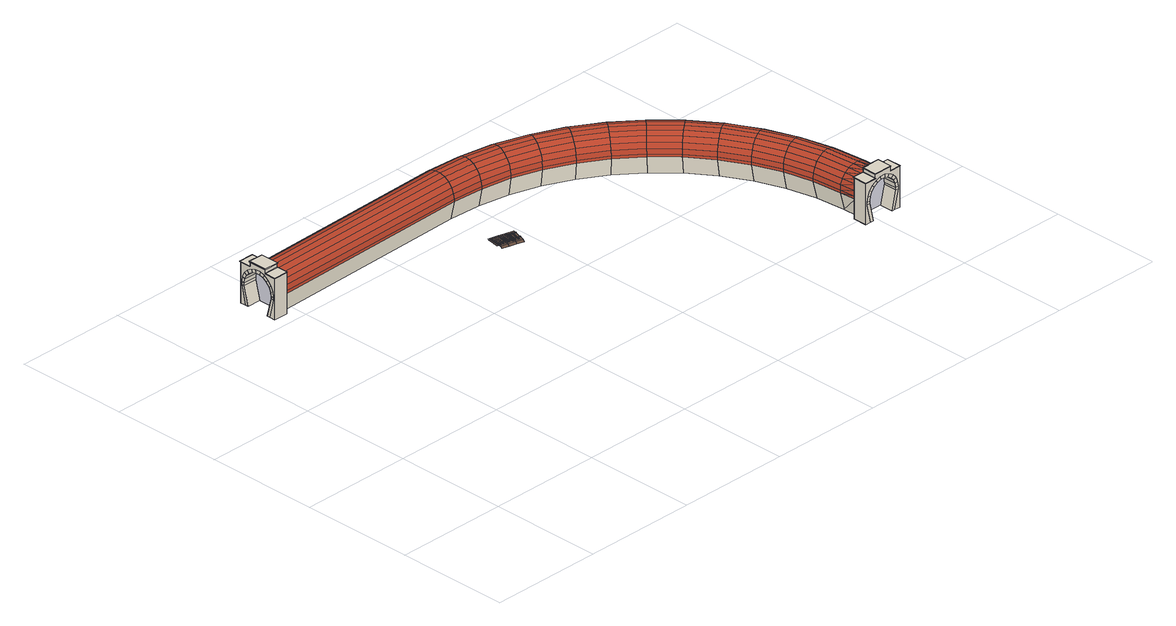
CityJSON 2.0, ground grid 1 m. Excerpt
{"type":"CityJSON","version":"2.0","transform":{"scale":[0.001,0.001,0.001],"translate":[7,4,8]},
"CityObjects":{
"tunnel1":{"type":"Tunnel","attributes":{"name":"Tunnel KIT/KHH-1","relativeToTerrain":"entirelyAboveTerrain"},"children":["tunnel1-1","tunnel1-2"],"geometry":[{"type":"MultiSurface","lod":"3","boundaries":[[[0,1,2,3]],[[3,2,4,5]],[[6,7,8]],[[9,10,11,12]],[[12,11,13,14]],[[14,13,15,16]],[[16,15,1,0]],[[5,4,17,18]],[[18,17,19,20]],[[20,19,21,22]],[[22,21,23,24]],[[24,23,25,26]],[[26,25,27,28]],[[28,27,7,29]],[[7,6,29]],[[30,31,32,33]],[[33,32,34,35]],[[36,37,38]],[[39,40,41,42]],[[42,41,43,44]],[[44,43,45,46]],[[46,45,47,48]],[[48,47,31,30]],[[35,34,49,50]],[[50,49,51,52]],[[52,51,53,54]],[[54,53,55,56]],[[56,55,57,58]],[[58,57,37,59]],[[37,36,59]],[[60,61,62,63]],[[61,0,3,62]],[[63,62,64,65]],[[62,3,5,64]],[[31,66,67,32]],[[66,68,69,67]],[[32,67,70,34]],[[68,71,72,69]],[[73,29,6]],[[74,75,73]],[[76,77,74]],[[78,79,76]],[[80,81,78]],[[82,83,80]],[[84,85,82]],[[86,87,84]],[[88,89,86]],[[90,91,88]],[[92,93,90]],[[94,95,92]],[[38,96,94]],[[97,9,12,98]],[[99,97,98,100]],[[101,99,100,102]],[[103,101,102,104]],[[105,103,104,106]],[[107,105,106,108]],[[109,107,108,110]],[[111,109,110,112]],[[113,111,112,114]],[[115,113,114,116]],[[117,115,116,118]],[[119,117,118,120]],[[40,119,120,41]],[[41,120,121,43]],[[120,118,122,121]],[[118,116,123,122]],[[116,114,124,123]],[[114,112,125,124]],[[112,110,126,125]],[[110,108,127,126]],[[108,106,128,127]],[[106,104,129,128]],[[104,102,130,129]],[[102,100,131,130]],[[100,98,132,131]],[[98,12,14,132]],[[43,121,133,45]],[[121,122,134,133]],[[122,123,135,134]],[[123,124,136,135]],[[124,125,137,136]],[[125,126,138,137]],[[126,127,139,138]],[[127,128,140,139]],[[128,129,141,140]],[[129,130,142,141]],[[130,131,143,142]],[[131,132,144,143]],[[132,14,16,144]],[[45,133,145,47]],[[133,134,146,145]],[[134,135,147,146]],[[135,136,148,147]],[[136,137,149,148]],[[137,138,150,149]],[[138,139,151,150]],[[139,140,152,151]],[[140,141,153,152]],[[141,142,154,153]],[[142,143,60,154]],[[143,144,61,60]],[[144,16,0,61]],[[47,145,66,31]],[[145,146,68,66]],[[146,147,71,68]],[[147,148,155,71]],[[148,149,156,155]],[[149,150,157,156]],[[150,151,158,157]],[[151,152,159,158]],[[152,153,160,159]],[[153,154,161,160]],[[154,60,63,161]],[[71,155,162,72]],[[155,156,163,162]],[[156,157,164,163]],[[157,158,165,164]],[[158,159,166,165]],[[159,160,167,166]],[[160,161,168,167]],[[161,63,65,168]],[[67,69,169,70]],[[69,72,170,169]],[[72,162,171,170]],[[162,163,172,171]],[[163,164,173,172]],[[164,165,174,173]],[[165,166,175,174]],[[166,167,176,175]],[[167,168,177,176]],[[168,65,178,177]],[[65,64,179,178]],[[64,5,18,179]],[[34,70,180,49]],[[70,169,181,180]],[[169,170,182,181]],[[170,171,183,182]],[[171,172,184,183]],[[172,173,185,184]],[[173,174,186,185]],[[174,175,187,186]],[[175,176,188,187]],[[176,177,189,188]],[[177,178,190,189]],[[178,179,191,190]],[[179,18,20,191]],[[49,180,192,51]],[[180,181,193,192]],[[181,182,194,193]],[[182,183,195,194]],[[183,184,196,195]],[[184,185,197,196]],[[185,186,198,197]],[[186,187,199,198]],[[187,188,200,199]],[[188,189,201,200]],[[189,190,202,201]],[[190,191,203,202]],[[191,20,22,203]],[[51,192,204,53]],[[192,193,205,204]],[[193,194,206,205]],[[194,195,207,206]],[[195,196,208,207]],[[196,197,209,208]],[[197,198,210,209]],[[198,199,211,210]],[[199,200,212,211]],[[200,201,213,212]],[[201,202,214,213]],[[202,203,215,214]],[[203,22,24,215]],[[53,204,216,55]],[[204,205,217,216]],[[205,206,218,217]],[[206,207,219,218]],[[207,208,220,219]],[[208,209,221,220]],[[209,210,222,221]],[[210,211,223,222]],[[211,212,224,223]],[[212,213,225,224]],[[213,214,226,225]],[[214,215,227,226]],[[215,24,26,227]],[[55,216,228,57]],[[216,217,229,228]],[[217,218,230,229]],[[218,219,231,230]],[[219,220,232,231]],[[220,221,233,232]],[[221,222,234,233]],[[222,223,235,234]],[[223,224,236,235]],[[224,225,237,236]],[[225,226,238,237]],[[226,227,239,238]],[[227,26,28,239]],[[57,228,96,37]],[[228,229,95,96]],[[229,230,93,95]],[[230,231,91,93]],[[231,232,89,91]],[[232,233,87,89]],[[233,234,85,87]],[[234,235,83,85]],[[235,236,81,83]],[[236,237,79,81]],[[237,238,77,79]],[[238,239,75,77]],[[239,28,29,75]],[[96,38,37]],[[95,94,96]],[[93,92,95]],[[91,90,93]],[[89,88,91]],[[87,86,89]],[[85,84,87]],[[83,82,85]],[[81,80,83]],[[79,78,81]],[[77,76,79]],[[75,74,77]],[[29,73,75]],[[1,48,30,2]],[[2,30,33,4]],[[8,59,36]],[[10,39,42,11]],[[11,42,44,13]],[[13,44,46,15]],[[15,46,48,1]],[[4,33,35,17]],[[17,35,50,19]],[[19,50,52,21]],[[21,52,54,23]],[[23,54,56,25]],[[25,56,58,27]],[[27,58,59,7]],[[59,8,7]],[[8,36,38,94,92,90,88,86,84,82,80,78,76,74,73,6]],[[40,39,10,9,97,99,101,103,105,107,109,111,113,115,117,119]]],"semantics":{"surfaces":[{"type":"WallSurface"},{"type":"RoofSurface"},{"type":"GroundSurface"},{"type":"ClosureSurface"}],"values":[0,0,0,0,0,0,0,0,0,0,0,0,0,0,0,0,0,0,0,0,0,0,0,0,0,0,0,0,0,0,1,1,1,1,1,1,1,1,1,1,1,1,1,1,1,1,1,1,1,1,1,1,1,1,1,1,1,1,1,1,1,1,1,1,1,1,1,1,1,1,1,1,1,1,1,1,1,1,1,1,1,1,1,1,1,1,1,1,1,1,1,1,1,1,1,1,1,1,1,1,1,1,1,1,1,1,1,1,1,1,1,1,1,1,1,1,1,1,1,1,1,1,1,1,1,1,1,1,1,1,1,1,1,1,1,1,1,1,1,1,1,1,1,1,1,1,1,1,1,1,1,1,1,1,1,1,1,1,1,1,1,1,1,1,1,1,1,1,1,1,1,1,1,1,1,1,1,1,1,1,1,1,1,1,1,1,1,1,1,1,1,1,1,1,1,1,1,1,1,1,1,1,1,1,1,1,1,1,1,1,1,1,1,1,1,1,1,1,1,1,1,1,1,1,1,2,2,2,2,2,2,2,2,2,2,2,2,2,2,2,3,3]}}]},
"tunnel1-1":{"type":"TunnelInstallation","attributes":{"relativeToTerrain":"entirelyAboveTerrain","relationToConstruction":"outside","function":"1070"},"parents":["tunnel1"],"geometry":[{"type":"MultiSurface","lod":"3","boundaries":[[[240,241,242,243]],[[244,245,246,247]],[[243,242,244,247]],[[242,241,245,244]],[[241,240,246,245]],[[240,243,247,246]],[[248,249,250,251]],[[252,253,254,255]],[[251,250,252,255]],[[250,249,253,252]],[[249,248,254,253]],[[248,251,255,254]],[[256,257,258,259]],[[260,261,262,263]],[[259,258,260,263]],[[258,257,261,260]],[[257,256,262,261]],[[256,259,263,262]],[[264,265,266,267,268,269,270,271,272,273,274,275,276,277,278,279,280,281,282,283,284,285,286,287]],[[279,278,288,289]],[[290,288,278,277]],[[289,288,291,292]],[[280,279,289,292,293,294]],[[295,296,266,265]],[[296,295,297,298]],[[296,299,267,266]],[[300,295,265,264]],[[301,302,270,269]],[[303,304,274,273]],[[295,300,305,297]],[[300,264,287,306,39,305]],[[299,307,268,267]],[[307,301,269,268]],[[302,308,271,270]],[[308,309,272,271]],[[309,303,273,272]],[[304,310,275,274]],[[310,311,276,275]],[[311,290,277,276]],[[281,280,294,312]],[[282,281,312,313]],[[283,282,313,314]],[[284,283,314,315]],[[285,284,315,316]],[[286,285,316,317]],[[287,286,317,306]],[[310,304,318,319]],[[299,296,298,320]],[[304,303,321,318]],[[307,299,320,322]],[[290,311,323,324]],[[302,301,325,326]],[[311,310,319,323]],[[308,302,326,327]],[[309,308,327,328]],[[303,309,328,321]],[[301,307,322,325]],[[288,290,324,291]],[[294,293,9,97,329,330,331,332,333,334,335,336,337,338,339,340,39,306,317,316,315,314,313,312]],[[292,291,9,293]],[[291,324,97,9]],[[324,323,329,97]],[[323,319,330,329]],[[319,318,331,330]],[[318,321,332,331]],[[321,328,333,332]],[[328,327,334,333]],[[327,326,335,334]],[[326,325,336,335]],[[325,322,337,336]],[[322,320,338,337]],[[320,298,339,338]],[[298,297,340,339]],[[39,340,297,305]]]}]},
"tunnel1-2":{"type":"TunnelInstallation","attributes":{"relativeToTerrain":"entirelyAboveTerrain","relationToConstruction":"outside","function":"1070"},"parents":["tunnel1"],"geometry":[{"type":"MultiSurface","lod":"3","boundaries":[[[341,342,343,344]],[[345,346,347,348]],[[344,343,345,348]],[[343,342,346,345]],[[342,341,347,346]],[[341,344,348,347]],[[349,350,351,352]],[[353,354,355,356]],[[352,351,353,356]],[[351,350,354,353]],[[350,349,355,354]],[[349,352,356,355]],[[357,358,359,360]],[[361,362,363,364]],[[360,359,361,364]],[[359,358,362,361]],[[358,357,363,362]],[[357,360,364,363]],[[365,366,367,368,369,370,371,372,373,374,375,376,377,378,379,380,381,382,383,384,385,386,387,388]],[[380,379,389,390]],[[391,389,379,378]],[[390,389,392,393]],[[381,380,390,393,36,394]],[[395,396,367,366]],[[396,395,397,398]],[[396,399,368,367]],[[400,395,366,365]],[[401,402,371,370]],[[403,404,375,374]],[[395,400,405,397]],[[400,365,388,406,8,405]],[[399,407,369,368]],[[407,401,370,369]],[[402,408,372,371]],[[408,409,373,372]],[[409,403,374,373]],[[404,410,376,375]],[[410,411,377,376]],[[411,391,378,377]],[[382,381,394,412]],[[383,382,412,413]],[[384,383,413,414]],[[385,384,414,415]],[[386,385,415,416]],[[387,386,416,417]],[[388,387,417,406]],[[410,404,418,419]],[[399,396,398,420]],[[404,403,421,418]],[[407,399,420,422]],[[391,411,423,424]],[[402,401,425,426]],[[411,410,419,423]],[[408,402,426,427]],[[409,408,427,428]],[[403,409,428,421]],[[401,407,422,425]],[[389,391,424,392]],[[394,36,38,94,92,90,88,86,84,82,80,78,76,74,73,6,8,406,417,416,415,414,413,412]],[[393,392,38,36]],[[392,424,94,38]],[[424,423,92,94]],[[423,419,90,92]],[[419,418,88,90]],[[418,421,86,88]],[[421,428,84,86]],[[428,427,82,84]],[[427,426,80,82]],[[426,425,78,80]],[[425,422,76,78]],[[422,420,74,76]],[[420,398,73,74]],[[398,397,6,73]],[[8,6,397,405]]]}]},
"railway1":{"type":"Railway","attributes":{"name":"Track-07","relativeToTerrain":"entirelyAboveTerrain","function":"1855"},"geometry":[{"type":"MultiSurface","lod":"3","boundaries":[[[429,430,431,432]],[[433,434,435,436]],[[437,438,434,433]],[[439,440,441,442]],[[443,429,432,444]],[[431,445,444,432]],[[438,446,435,434]],[[447,448,449,450]],[[451,452,453,454]],[[455,451,454,456]],[[430,457,445,431]],[[458,455,456,459]],[[460,439,442,461]],[[462,447,450,463]],[[457,443,444,445]],[[449,464,463,450]],[[465,466,467,468]],[[448,469,464,449]],[[470,471,472,473]],[[474,470,473,475]],[[476,474,475,477]],[[442,441,478,479]],[[480,465,468,481]],[[482,483,484,485]],[[469,462,463,464]],[[467,486,481,468]],[[466,487,486,467]],[[488,460,461,489]],[[454,453,490,491]],[[456,454,491,492]],[[459,456,492,493]],[[494,482,485,495]],[[496,497,498,499]],[[484,500,495,485]],[[487,480,481,486]],[[483,501,500,484]],[[461,442,479,502]],[[503,504,505,506]],[[507,496,499,508]],[[473,472,509,510]],[[475,473,510,511]],[[479,478,512,513]],[[477,475,511,514]],[[498,515,508,499]],[[501,494,495,500]],[[497,516,515,498]],[[517,503,506,518]],[[519,520,521,522]],[[491,490,523,524]],[[489,461,502,525]],[[492,491,524,526]],[[493,492,526,527]],[[505,528,518,506]],[[516,507,508,515]],[[504,529,528,505]],[[502,479,513,530]],[[531,519,522,532]],[[521,533,532,522]],[[529,517,518,528]],[[510,509,534,535]],[[511,510,535,536]],[[514,511,536,537]]]}]}
},
"vertices":[
[3481,2937,296],[3499,2973,132],[3744,2852,137],[3720,2818,301],[3970,2700,141],[3942,2670,306],[4734,884,359],[4785,1047,183],[4773,884,195],[867,3077,260],[869,3116,95],[2694,3132,119],[2691,3093,284],[2973,3114,122],[2966,3075,287],[3241,3060,127],[3228,3023,291],[4175,2520,148],[4143,2494,312],[4355,2315,154],[4319,2293,318],[4506,2088,160],[4467,2071,324],[4626,1844,166],[4585,1831,330],[4714,1586,173],[4671,1578,336],[4767,1318,178],[4723,1316,342],[4741,1048,347],[3875,3079,138],[3891,3113,304],[4150,2940,310],[4130,2908,145],[4384,2734,317],[4360,2706,151],[5035,884,195],[5081,1046,358],[5074,884,359],[867,3378,95],[864,3417,260],[2701,3433,284],[2702,3394,119],[3011,3413,288],[3008,3374,122],[3316,3352,293],[3309,3314,128],[3612,3251,298],[3600,3215,132],[4589,2500,323],[4563,2475,157],[4762,2241,331],[4733,2219,164],[4900,1961,338],[4869,1944,172],[5000,1666,345],[4967,1653,179],[5061,1360,351],[5027,1352,186],[5047,1046,192],[3482,2943,367],[3481,2937,321],[3720,2818,326],[3722,2824,372],[3942,2670,332],[3945,2675,377],[3890,3113,329],[4149,2940,336],[3886,3108,375],[4144,2935,381],[4383,2734,342],[3875,3090,418],[4131,2919,425],[4734,884,385],[4741,884,430],[4740,1048,373],[4761,884,474],[4745,1048,418],[4792,884,511],[4764,1048,463],[4833,884,537],[4794,1048,501],[4880,884,551],[4834,1048,528],[4928,884,551],[4881,1048,544],[4975,884,537],[4929,1048,545],[5016,884,511],[4976,1047,533],[5047,884,474],[5018,1047,508],[5067,884,430],[5051,1047,472],[5074,884,385],[5072,1047,429],[5080,1047,383],[867,3077,285],[2691,3093,310],[866,3084,331],[2690,3100,355],[866,3104,375],[2690,3120,399],[865,3136,412],[2691,3152,436],[864,3176,438],[2691,3192,462],[863,3223,452],[2693,3239,476],[863,3271,452],[2694,3288,476],[863,3318,438],[2695,3334,462],[863,3359,412],[2697,3375,436],[863,3391,375],[2698,3407,399],[863,3411,331],[2700,3427,355],[864,3417,285],[2700,3433,310],[3010,3413,314],[3009,3406,359],[3006,3386,403],[3001,3355,440],[2995,3314,466],[2989,3268,480],[2983,3220,480],[2977,3173,466],[2972,3133,439],[2968,3101,403],[2966,3082,358],[2966,3075,313],[3316,3352,318],[3314,3345,364],[3308,3326,408],[3299,3295,444],[3288,3256,470],[3275,3211,484],[3263,3164,484],[3251,3119,470],[3241,3079,443],[3233,3048,407],[3229,3029,362],[3228,3023,317],[3611,3251,323],[3608,3245,369],[3599,3227,413],[3586,3197,449],[3570,3160,475],[3552,3117,489],[3533,3072,489],[3516,3029,475],[3501,2991,448],[3489,2961,411],[3858,3063,455],[3837,3028,481],[3814,2987,494],[3789,2945,494],[3766,2905,480],[3746,2869,453],[3731,2842,416],[4111,2894,461],[4085,2862,487],[4057,2825,500],[4027,2786,500],[3999,2749,485],[3974,2717,459],[3956,2691,422],[4378,2730,388],[4362,2716,431],[4339,2694,468],[4309,2665,493],[4276,2632,506],[4242,2598,506],[4209,2565,491],[4181,2536,465],[4159,2513,427],[4146,2499,383],[4143,2494,338],[4589,2500,349],[4582,2496,394],[4565,2485,438],[4539,2465,474],[4506,2441,500],[4468,2413,513],[4430,2383,512],[4393,2354,498],[4361,2329,471],[4337,2310,433],[4322,2297,389],[4319,2293,343],[4762,2241,356],[4755,2238,401],[4736,2229,445],[4707,2213,481],[4671,2193,507],[4630,2170,519],[4588,2145,519],[4548,2122,504],[4514,2101,477],[4487,2085,440],[4471,2074,395],[4467,2071,350],[4899,1961,363],[4892,1959,409],[4872,1952,452],[4842,1941,488],[4803,1925,513],[4759,1908,526],[4715,1889,525],[4672,1871,510],[4635,1855,483],[4607,1842,446],[4589,1834,401],[4585,1831,356],[4999,1666,370],[4991,1665,415],[4971,1661,459],[4939,1653,495],[4899,1643,520],[4853,1631,533],[4806,1618,531],[4762,1606,517],[4723,1595,489],[4693,1586,452],[4675,1581,407],[4670,1578,362],[5060,1361,377],[5052,1361,422],[5031,1359,466],[4998,1355,501],[4957,1350,527],[4910,1345,539],[4862,1338,538],[4816,1332,523],[4776,1326,495],[4746,1321,458],[4727,1318,413],[4722,1316,367],
[739,3063,455],[871,3063,455],[871,3063,460],[739,3063,460],[871,3167,460],[871,3167,455],[739,3167,455],[739,3167,460],[739,3327,455],[871,3327,455],[871,3327,460],[739,3327,460],[871,3431,460],[871,3431,455],[739,3431,455],[739,3431,460],[739,3163,495],[871,3163,495],[871,3163,500],[739,3163,500],[871,3331,500],[871,3331,495],[739,3331,495],[739,3331,500],[743,3378,95],[743,3417,260],[743,3417,285],[743,3411,331],[743,3391,375],[743,3359,412],[743,3318,438],[743,3272,452],[743,3223,452],[743,3176,438],[743,3136,412],[743,3104,375],[743,3084,331],[743,3077,285],[743,3077,260],[743,3116,95],[743,3067,95],[743,3067,455],[743,3167,455],[743,3167,495],[743,3327,495],[743,3327,455],[743,3427,455],[743,3427,95],[743,3107,263],[743,3147,95],[743,3107,283],[867,3107,263],[867,3147,95],[867,3116,95],[867,3067,95],[743,3387,263],[743,3387,283],[867,3387,263],[867,3387,283],[743,3382,322],[743,3347,95],[743,3339,389],[743,3305,410],[743,3189,410],[743,3156,389],[867,3347,95],[867,3427,95],[743,3365,358],[743,3267,422],[743,3227,422],[743,3129,359],[743,3113,322],[867,3067,455],[867,3167,455],[867,3167,495],[867,3327,495],[867,3327,455],[867,3427,455],[867,3156,389],[867,3129,359],[867,3382,322],[867,3189,410],[867,3365,358],[867,3113,322],[867,3107,283],[867,3339,389],[867,3305,410],[867,3267,422],[867,3227,422],[867,3084,331],[867,3104,375],[867,3136,412],[867,3176,438],[867,3223,452],[867,3272,452],[867,3318,438],[867,3359,412],[867,3391,375],[867,3411,331],[867,3417,285],[867,3417,260],
[5088,756,555],[5088,888,555],[5088,888,559],[5088,756,559],[4984,888,559],[4984,888,555],[4984,756,555],[4984,756,559],[4824,756,555],[4824,888,555],[4824,888,559],[4824,756,559],[4720,888,559],[4720,888,555],[4720,756,555],[4720,756,559],[4988,756,595],[4988,888,595],[4988,888,599],[4988,756,599],[4820,888,599],[4820,888,595],[4820,756,595],[4820,756,599],[4773,760,195],[4734,760,359],[4734,760,385],[4741,760,430],[4761,760,474],[4792,760,511],[4833,760,537],[4880,760,551],[4928,760,551],[4975,760,537],[5016,760,511],[5047,760,474],[5067,760,430],[5074,760,385],[5074,760,359],[5035,760,195],[5084,760,195],[5084,760,555],[4984,760,555],[4984,760,595],[4824,760,595],[4824,760,555],[4724,760,555],[4724,760,195],[5044,760,363],[5004,760,195],[5044,760,383],[5044,884,363],[5004,884,195],[5084,884,195],[4764,760,363],[4764,760,383],[4764,884,363],[4764,884,383],[4770,760,422],[4804,760,195],[4812,760,488],[4846,760,510],[4962,760,510],[4996,760,488],[4804,884,195],[4724,884,195],[4786,760,458],[4884,760,521],[4924,760,521],[5022,760,458],[5038,760,422],[5084,884,555],[4984,884,555],[4984,884,595],[4824,884,595],[4824,884,555],[4724,884,555],[4996,884,488],[5022,884,458],[4770,884,422],[4962,884,510],[4786,884,458],[5038,884,422],[5044,884,383],[4812,884,488],[4846,884,510],[4884,884,521],[4924,884,521],
[2731,2653,74],[2743,2651,74],[2743,2651,77],[2731,2653,77],[2720,2655,77],[2737,2762,77],[2725,2764,77],[2708,2657,77],[2720,2655,76],[2737,2762,74],[2724,2636,76],[2721,2620,64],[2785,2608,61],[2789,2624,74],[2752,2759,74],[2752,2759,77],[2764,2757,77],[2725,2764,76],[2760,2647,74],[2772,2645,74],[2772,2645,77],[2761,2647,77],[2731,2672,83],[2731,2672,77],[2796,2659,76],[2796,2659,82],[2731,2675,83],[2797,2663,82],[2764,2757,74],[2731,2675,77],[2797,2663,76],[2749,2778,74],[2819,2764,74],[2781,2753,74],[2781,2753,76],[2793,2751,76],[2790,2642,74],[2801,2639,74],[2801,2639,76],[2790,2642,76],[2793,2751,74],[2742,2738,83],[2742,2738,77],[2810,2725,76],[2810,2725,82],[2743,2742,83],[2811,2729,82],[2743,2742,77],[2811,2729,76],[2850,2593,61],[2854,2608,73],[2810,2748,74],[2810,2748,76],[2813,2636,74],[2824,2634,74],[2824,2634,76],[2813,2636,76],[2822,2745,76],[2822,2745,74],[2752,2794,63],[2822,2780,61],[2861,2644,74],[2861,2644,80],[2862,2648,80],[2862,2648,74],[2837,2742,73],[2837,2742,74],[2841,2630,73],[2853,2627,73],[2853,2627,74],[2842,2630,74],[2849,2739,74],[2849,2739,73],[2889,2748,71],[2865,2624,73],[2876,2621,73],[2876,2621,74],[2865,2624,74],[2866,2735,73],[2866,2735,74],[2878,2710,74],[2878,2710,80],[2879,2714,80],[2913,2576,60],[2918,2591,71],[2879,2714,74],[2878,2732,74],[2877,2732,73],[2892,2729,71],[2893,2729,74],[2893,2617,71],[2905,2613,71],[2905,2613,74],[2893,2617,74],[2926,2626,74],[2926,2626,80],[2892,2764,60],[2927,2630,80],[2927,2630,74],[2904,2725,74],[2904,2725,71],[2957,2730,71],[2921,2721,71],[2921,2721,74],[2933,2718,73],[2945,2692,73],[2945,2692,79],[2946,2696,79],[2946,2696,73]
]}
